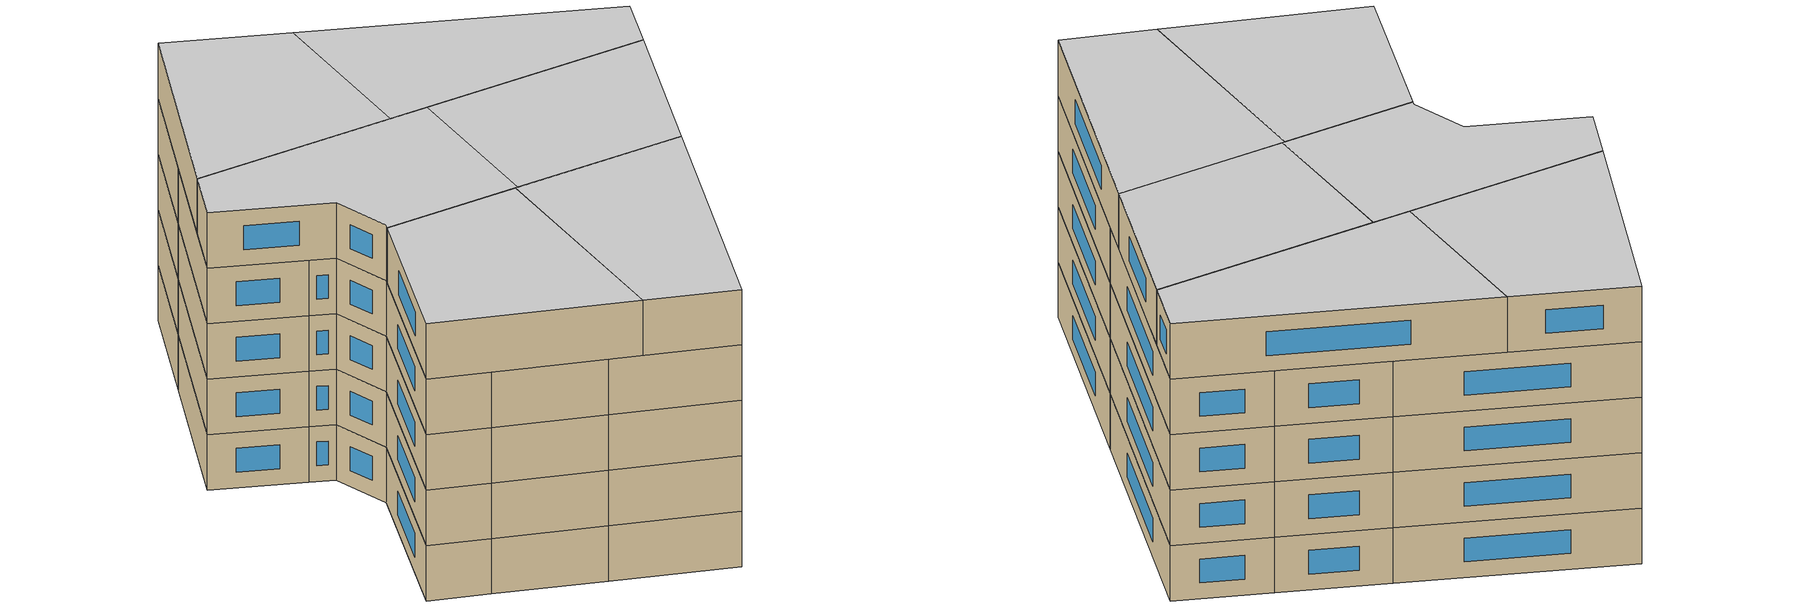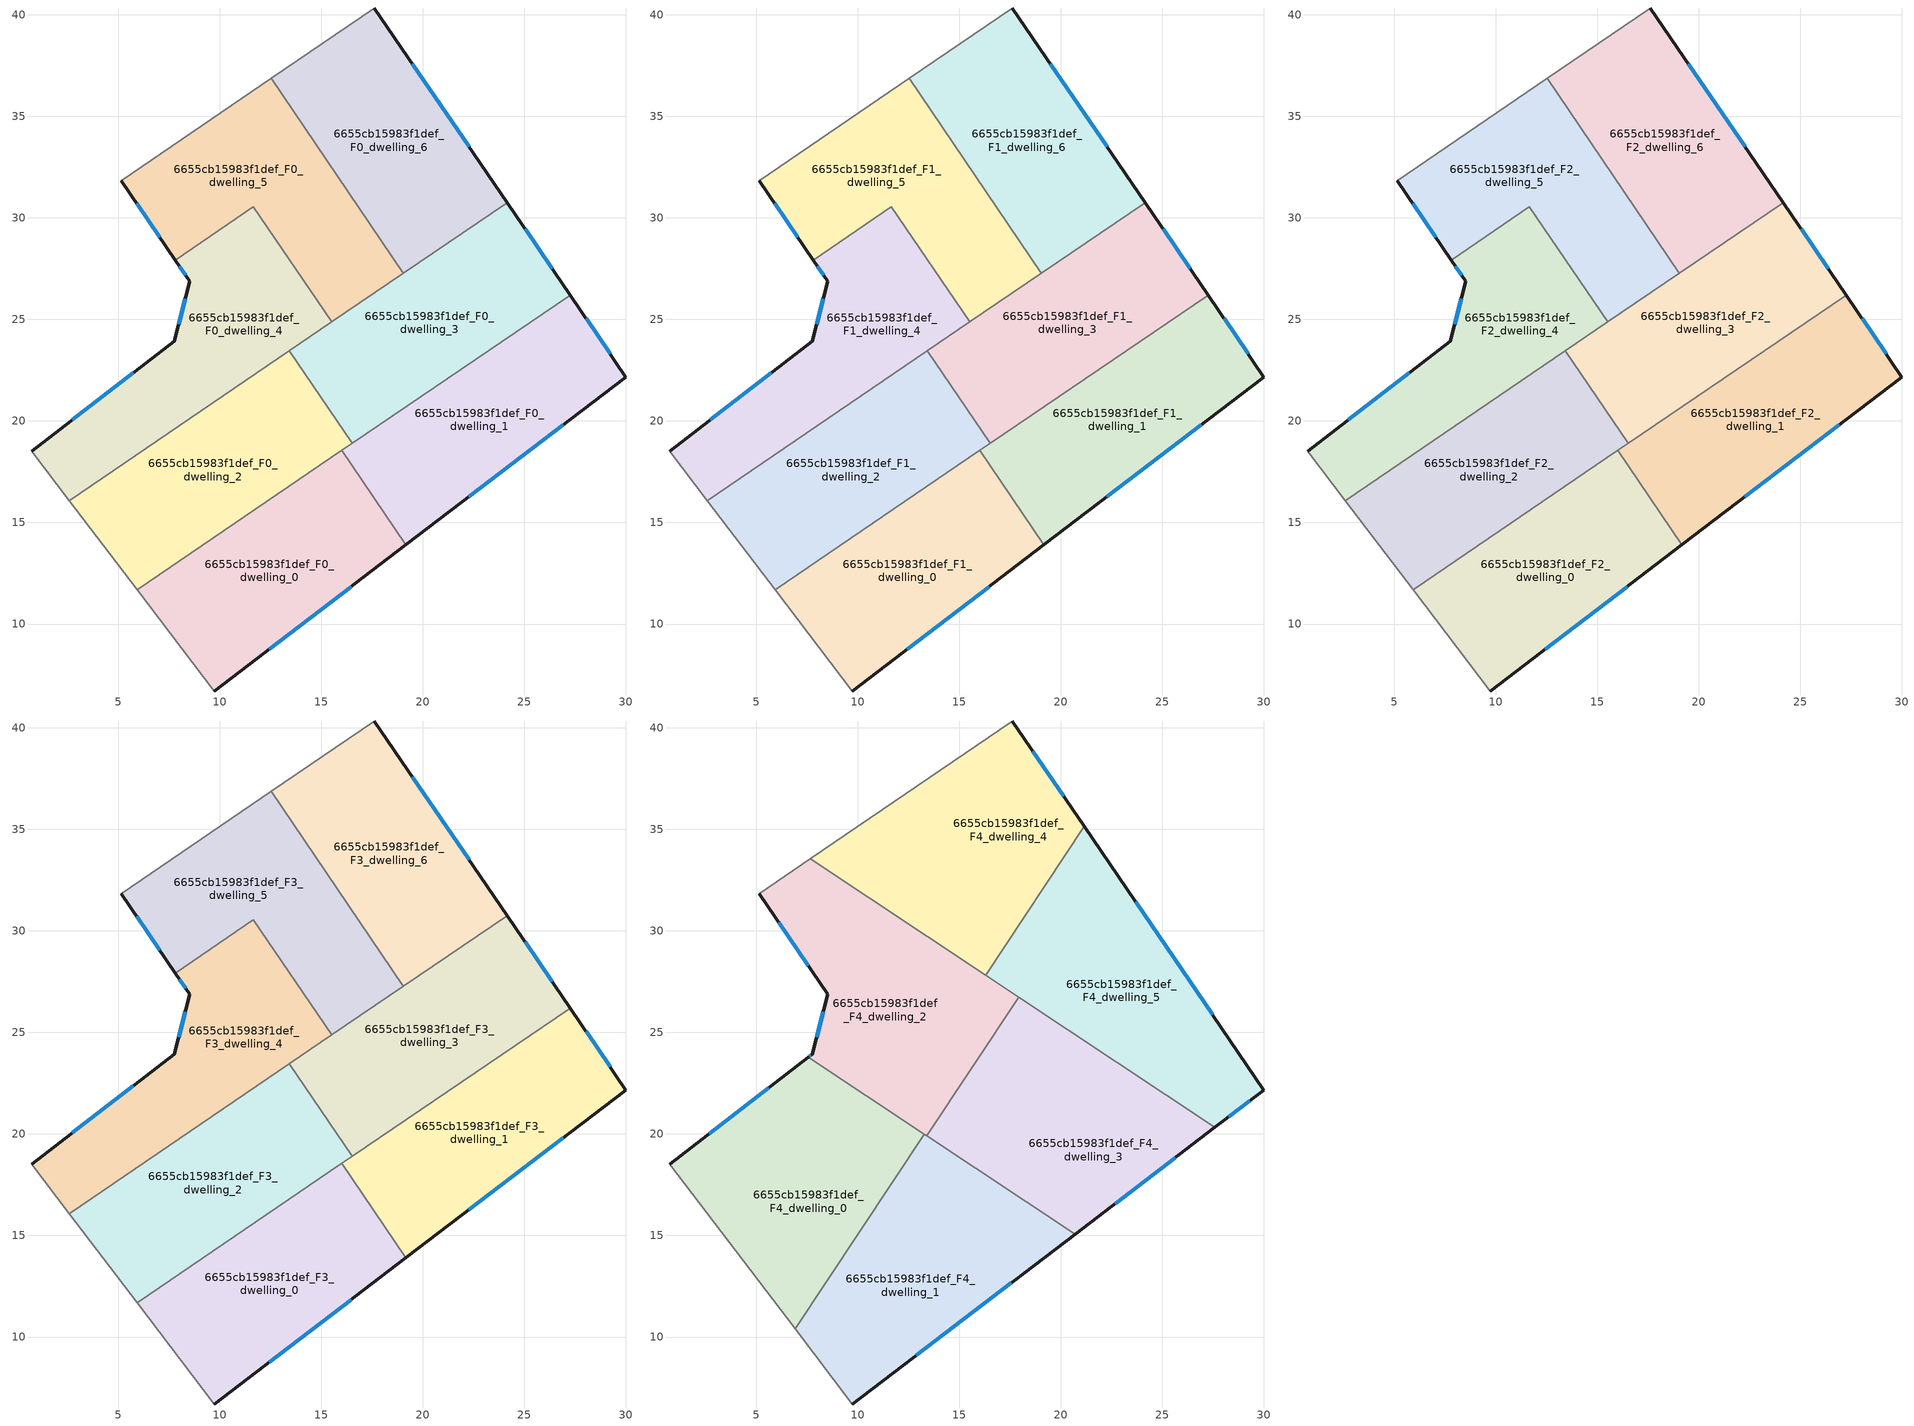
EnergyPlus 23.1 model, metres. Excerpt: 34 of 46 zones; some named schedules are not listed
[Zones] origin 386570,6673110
6655cb15983f1def_F0_dwelling_0
 floor ground (EU_floor_Construction): 16.02,18.55 19.18,13.9 9.75,6.7 5.94,11.69 z0
 wall outside (EU_wall_Construction): 9.75,6.7 19.18,13.9 z0:3
 wall to 6655cb15983f1def_F0_dwelling_1 (EU_wall_Construction): 19.18,13.9 16.02,18.55 z0:3
 wall adiabatic (EU_wall_Construction): 5.94,11.69 9.75,6.7 z0:3
 wall to 6655cb15983f1def_F0_dwelling_2 (EU_wall_Construction): 16.02,18.55 5.94,11.69 z0:3
 window (EU_Window_Construction): 12.44,8.76 16.49,11.84 z0.86:2.14
6655cb15983f1def_F0_dwelling_1
 floor ground (EU_floor_Construction): 27.27,26.2 30.02,22.16 19.18,13.9 16.02,18.55 z0
 wall outside (EU_wall_Construction): 19.18,13.9 30.02,22.16 27.27,26.2 z0:3
 wall to 6655cb15983f1def_F0_dwelling_3 (EU_wall_Construction): 27.27,26.2 16.54,18.9 z0:3
 wall to 6655cb15983f1def_F0_dwelling_2 (EU_wall_Construction): 16.54,18.9 16.02,18.55 z0:3
 window (EU_Window_Construction): 22.28,16.26 26.92,19.8 / 29.23,23.32 28.05,25.05 z0.86:2.14
6655cb15983f1def_F0_dwelling_2
 floor ground (EU_floor_Construction): 13.44,23.46 16.54,18.9 5.94,11.69 2.59,16.08 z0
 wall to 6655cb15983f1def_F0_dwelling_3 (EU_wall_Construction): 16.54,18.9 13.44,23.46 z0:3
 wall adiabatic (EU_wall_Construction): 2.59,16.08 5.94,11.69 z0:3
 wall to 6655cb15983f1def_F0_dwelling_4 (EU_wall_Construction): 13.44,23.46 2.59,16.08 z0:3
6655cb15983f1def_F0_dwelling_3
 floor ground (EU_floor_Construction): 24.16,30.76 27.27,26.2 16.54,18.9 13.44,23.46 z0
 wall outside (EU_wall_Construction): 27.27,26.2 24.16,30.76 z0:3
 wall to 6655cb15983f1def_F0_dwelling_6 (EU_wall_Construction): 24.16,30.76 19.05,27.29 z0:3
 wall to 6655cb15983f1def_F0_dwelling_5 (EU_wall_Construction): 19.05,27.28 15.53,24.88 z0:3
 wall to 6655cb15983f1def_F0_dwelling_4 (EU_wall_Construction): 15.53,24.88 13.44,23.46 z0:3
 window (EU_Window_Construction): 26.38,27.5 25.05,29.46 z0.86:2.14
6655cb15983f1def_F0_dwelling_4
 floor ground (EU_floor_Construction): 11.67,30.55 15.53,24.88 2.59,16.08 0.74,18.51 7.76,23.92 8.54,26.87 7.82,27.93 z0
 wall outside (EU_wall_Construction): 7.82,27.93 8.54,26.87 7.76,23.92 0.74,18.51 z0:3
 wall to 6655cb15983f1def_F0_dwelling_5 (EU_wall_Construction): 15.53,24.88 11.67,30.55 7.82,27.93 z0:3
 wall adiabatic (EU_wall_Construction): 0.74,18.51 2.59,16.08 z0:3
 window (EU_Window_Construction): 5.75,22.38 2.75,20.06 / 8.32,26.03 7.98,24.77 / 8.03,27.62 8.33,27.17 z0.86:2.14
6655cb15983f1def_F0_dwelling_5
 floor ground (EU_floor_Construction): 12.53,36.87 19.05,27.29 15.53,24.88 11.67,30.55 7.82,27.93 5.16,31.84 z0
 wall outside (EU_wall_Construction): 5.16,31.84 7.82,27.93 z0:3
 wall adiabatic (EU_wall_Construction): 12.53,36.87 5.16,31.84 z0:3
 wall to 6655cb15983f1def_F0_dwelling_6 (EU_wall_Construction): 19.05,27.29 12.53,36.87 z0:3
 window (EU_Window_Construction): 5.92,30.72 7.06,29.04 z0.86:2.14
6655cb15983f1def_F0_dwelling_6
 floor ground (EU_floor_Construction): 17.63,40.34 24.16,30.76 19.05,27.29 12.53,36.87 z0
 wall outside (EU_wall_Construction): 24.16,30.76 17.63,40.34 z0:3
 wall adiabatic (EU_wall_Construction): 17.63,40.34 12.53,36.87 z0:3
 window (EU_Window_Construction): 22.29,33.5 19.49,37.6 z0.86:2.14
6655cb15983f1def_F1_dwelling_0
 floor to 6655cb15983f1def_F0_dwelling_0 (EU_floor_Construction): 16.02,18.55 19.18,13.9 9.75,6.7 5.94,11.69 z3
 wall outside (EU_wall_Construction): 9.75,6.7 19.18,13.9 z3:6
 wall to 6655cb15983f1def_F1_dwelling_1 (EU_wall_Construction): 19.18,13.9 16.02,18.55 z3:6
 wall adiabatic (EU_wall_Construction): 5.94,11.69 9.75,6.7 z3:6
 wall to 6655cb15983f1def_F1_dwelling_2 (EU_wall_Construction): 16.02,18.55 5.94,11.69 z3:6
 window (EU_Window_Construction): 12.44,8.76 16.49,11.84 z3.86:5.14
6655cb15983f1def_F1_dwelling_1
 floor to 6655cb15983f1def_F0_dwelling_1 (EU_floor_Construction): 27.27,26.2 30.02,22.16 19.18,13.9 16.02,18.55 z3
 wall outside (EU_wall_Construction): 19.18,13.9 30.02,22.16 27.27,26.2 z3:6
 wall to 6655cb15983f1def_F1_dwelling_3 (EU_wall_Construction): 27.27,26.2 16.54,18.9 z3:6
 wall to 6655cb15983f1def_F1_dwelling_2 (EU_wall_Construction): 16.54,18.9 16.02,18.55 z3:6
 window (EU_Window_Construction): 22.28,16.26 26.92,19.8 / 29.23,23.32 28.05,25.05 z3.86:5.14
6655cb15983f1def_F1_dwelling_2
 floor to 6655cb15983f1def_F0_dwelling_2 (EU_floor_Construction): 13.44,23.46 16.54,18.9 5.94,11.69 2.59,16.08 z3
 wall to 6655cb15983f1def_F1_dwelling_3 (EU_wall_Construction): 16.54,18.9 13.44,23.46 z3:6
 wall adiabatic (EU_wall_Construction): 2.59,16.08 5.94,11.69 z3:6
 wall to 6655cb15983f1def_F1_dwelling_4 (EU_wall_Construction): 13.44,23.46 2.59,16.08 z3:6
6655cb15983f1def_F1_dwelling_3
 floor to 6655cb15983f1def_F0_dwelling_3 (EU_floor_Construction): 24.16,30.76 27.27,26.2 16.54,18.9 13.44,23.46 z3
 wall outside (EU_wall_Construction): 27.27,26.2 24.16,30.76 z3:6
 wall to 6655cb15983f1def_F1_dwelling_6 (EU_wall_Construction): 24.16,30.76 19.05,27.29 z3:6
 wall to 6655cb15983f1def_F1_dwelling_5 (EU_wall_Construction): 19.05,27.28 15.53,24.88 z3:6
 wall to 6655cb15983f1def_F1_dwelling_4 (EU_wall_Construction): 15.53,24.88 13.44,23.46 z3:6
 window (EU_Window_Construction): 26.38,27.5 25.05,29.46 z3.86:5.14
6655cb15983f1def_F1_dwelling_4
 floor to 6655cb15983f1def_F0_dwelling_4 (EU_floor_Construction): 11.67,30.55 15.53,24.88 2.59,16.08 0.74,18.51 7.76,23.92 8.54,26.87 7.82,27.93 z3
 wall outside (EU_wall_Construction): 7.82,27.93 8.54,26.87 7.76,23.92 0.74,18.51 z3:6
 wall to 6655cb15983f1def_F1_dwelling_5 (EU_wall_Construction): 15.53,24.88 11.67,30.55 7.82,27.93 z3:6
 wall adiabatic (EU_wall_Construction): 0.74,18.51 2.59,16.08 z3:6
 window (EU_Window_Construction): 5.75,22.38 2.75,20.06 / 8.32,26.03 7.98,24.77 / 8.03,27.62 8.33,27.17 z3.86:5.14
6655cb15983f1def_F1_dwelling_5
 floor to 6655cb15983f1def_F0_dwelling_5 (EU_floor_Construction): 12.53,36.87 19.05,27.29 15.53,24.88 11.67,30.55 7.82,27.93 5.16,31.84 z3
 wall outside (EU_wall_Construction): 5.16,31.84 7.82,27.93 z3:6
 wall adiabatic (EU_wall_Construction): 12.53,36.87 5.16,31.84 z3:6
 wall to 6655cb15983f1def_F1_dwelling_6 (EU_wall_Construction): 19.05,27.29 12.53,36.87 z3:6
 window (EU_Window_Construction): 5.92,30.72 7.06,29.04 z3.86:5.14
6655cb15983f1def_F1_dwelling_6
 floor to 6655cb15983f1def_F0_dwelling_6 (EU_floor_Construction): 17.63,40.34 24.16,30.76 19.05,27.29 12.53,36.87 z3
 wall outside (EU_wall_Construction): 24.16,30.76 17.63,40.34 z3:6
 wall adiabatic (EU_wall_Construction): 17.63,40.34 12.53,36.87 z3:6
 window (EU_Window_Construction): 22.29,33.5 19.49,37.6 z3.86:5.14
6655cb15983f1def_F2_dwelling_0
 floor to 6655cb15983f1def_F1_dwelling_0 (EU_floor_Construction): 16.02,18.55 19.18,13.9 9.75,6.7 5.94,11.69 z6
 wall outside (EU_wall_Construction): 9.75,6.7 19.18,13.9 z6:9
 wall to 6655cb15983f1def_F2_dwelling_1 (EU_wall_Construction): 19.18,13.9 16.02,18.55 z6:9
 wall adiabatic (EU_wall_Construction): 5.94,11.69 9.75,6.7 z6:9
 wall to 6655cb15983f1def_F2_dwelling_2 (EU_wall_Construction): 16.02,18.55 5.94,11.69 z6:9
 window (EU_Window_Construction): 12.44,8.76 16.49,11.84 z6.86:8.14
6655cb15983f1def_F2_dwelling_1
 floor to 6655cb15983f1def_F1_dwelling_1 (EU_floor_Construction): 27.27,26.2 30.02,22.16 19.18,13.9 16.02,18.55 z6
 wall outside (EU_wall_Construction): 19.18,13.9 30.02,22.16 27.27,26.2 z6:9
 wall to 6655cb15983f1def_F2_dwelling_3 (EU_wall_Construction): 27.27,26.2 16.54,18.9 z6:9
 wall to 6655cb15983f1def_F2_dwelling_2 (EU_wall_Construction): 16.54,18.9 16.02,18.55 z6:9
 window (EU_Window_Construction): 22.28,16.26 26.92,19.8 / 29.23,23.32 28.05,25.05 z6.86:8.14
6655cb15983f1def_F2_dwelling_2
 floor to 6655cb15983f1def_F1_dwelling_2 (EU_floor_Construction): 13.44,23.46 16.54,18.9 5.94,11.69 2.59,16.08 z6
 wall to 6655cb15983f1def_F2_dwelling_3 (EU_wall_Construction): 16.54,18.9 13.44,23.46 z6:9
 wall adiabatic (EU_wall_Construction): 2.59,16.08 5.94,11.69 z6:9
 wall to 6655cb15983f1def_F2_dwelling_4 (EU_wall_Construction): 13.44,23.46 2.59,16.08 z6:9
6655cb15983f1def_F2_dwelling_3
 floor to 6655cb15983f1def_F1_dwelling_3 (EU_floor_Construction): 24.16,30.76 27.27,26.2 16.54,18.9 13.44,23.46 z6
 wall outside (EU_wall_Construction): 27.27,26.2 24.16,30.76 z6:9
 wall to 6655cb15983f1def_F2_dwelling_6 (EU_wall_Construction): 24.16,30.76 19.05,27.29 z6:9
 wall to 6655cb15983f1def_F2_dwelling_5 (EU_wall_Construction): 19.05,27.28 15.53,24.88 z6:9
 wall to 6655cb15983f1def_F2_dwelling_4 (EU_wall_Construction): 15.53,24.88 13.44,23.46 z6:9
 window (EU_Window_Construction): 26.38,27.5 25.05,29.46 z6.86:8.14
6655cb15983f1def_F2_dwelling_4
 floor to 6655cb15983f1def_F1_dwelling_4 (EU_floor_Construction): 11.67,30.55 15.53,24.88 2.59,16.08 0.74,18.51 7.76,23.92 8.54,26.87 7.82,27.93 z6
 wall outside (EU_wall_Construction): 7.82,27.93 8.54,26.87 7.76,23.92 0.74,18.51 z6:9
 wall to 6655cb15983f1def_F2_dwelling_5 (EU_wall_Construction): 15.53,24.88 11.67,30.55 7.82,27.93 z6:9
 wall adiabatic (EU_wall_Construction): 0.74,18.51 2.59,16.08 z6:9
 window (EU_Window_Construction): 5.75,22.38 2.75,20.06 / 8.32,26.03 7.98,24.77 / 8.03,27.62 8.33,27.17 z6.86:8.14
6655cb15983f1def_F2_dwelling_5
 floor to 6655cb15983f1def_F1_dwelling_5 (EU_floor_Construction): 12.53,36.87 19.05,27.29 15.53,24.88 11.67,30.55 7.82,27.93 5.16,31.84 z6
 wall outside (EU_wall_Construction): 5.16,31.84 7.82,27.93 z6:9
 wall adiabatic (EU_wall_Construction): 12.53,36.87 5.16,31.84 z6:9
 wall to 6655cb15983f1def_F2_dwelling_6 (EU_wall_Construction): 19.05,27.29 12.53,36.87 z6:9
 window (EU_Window_Construction): 5.92,30.72 7.06,29.04 z6.86:8.14
6655cb15983f1def_F2_dwelling_6
 floor to 6655cb15983f1def_F1_dwelling_6 (EU_floor_Construction): 17.63,40.34 24.16,30.76 19.05,27.29 12.53,36.87 z6
 wall outside (EU_wall_Construction): 24.16,30.76 17.63,40.34 z6:9
 wall adiabatic (EU_wall_Construction): 17.63,40.34 12.53,36.87 z6:9
 window (EU_Window_Construction): 22.29,33.5 19.49,37.6 z6.86:8.14
6655cb15983f1def_F3_dwelling_0
 floor to 6655cb15983f1def_F2_dwelling_0 (EU_floor_Construction): 16.02,18.55 19.18,13.9 9.75,6.7 5.94,11.69 z9
 wall outside (EU_wall_Construction): 9.75,6.7 19.18,13.9 z9:12
 wall to 6655cb15983f1def_F3_dwelling_1 (EU_wall_Construction): 19.18,13.9 16.02,18.55 z9:12
 wall adiabatic (EU_wall_Construction): 5.94,11.69 9.75,6.7 z9:12
 wall to 6655cb15983f1def_F3_dwelling_2 (EU_wall_Construction): 16.02,18.55 5.94,11.69 z9:12
 window (EU_Window_Construction): 12.44,8.76 16.49,11.84 z9.86:11.14
6655cb15983f1def_F3_dwelling_1
 floor to 6655cb15983f1def_F2_dwelling_1 (EU_floor_Construction): 27.27,26.2 30.02,22.16 19.18,13.9 16.02,18.55 z9
 wall outside (EU_wall_Construction): 19.18,13.9 30.02,22.16 27.27,26.2 z9:12
 wall to 6655cb15983f1def_F3_dwelling_3 (EU_wall_Construction): 27.27,26.2 16.54,18.9 z9:12
 wall to 6655cb15983f1def_F3_dwelling_2 (EU_wall_Construction): 16.54,18.9 16.02,18.55 z9:12
 window (EU_Window_Construction): 22.28,16.26 26.92,19.8 / 29.23,23.32 28.05,25.05 z9.86:11.14
6655cb15983f1def_F3_dwelling_2
 floor to 6655cb15983f1def_F2_dwelling_2 (EU_floor_Construction): 13.44,23.46 16.54,18.9 5.94,11.69 2.59,16.08 z9
 wall to 6655cb15983f1def_F3_dwelling_3 (EU_wall_Construction): 16.54,18.9 13.44,23.46 z9:12
 wall adiabatic (EU_wall_Construction): 2.59,16.08 5.94,11.69 z9:12
 wall to 6655cb15983f1def_F3_dwelling_4 (EU_wall_Construction): 13.44,23.46 2.59,16.08 z9:12
 ceiling adiabatic (EU_roof_Construction): 15.75,18.36 13.41,19.92 14.61,21.73 13.44,23.46 10.78,21.66 13.29,20 9.29,13.97 z12
6655cb15983f1def_F3_dwelling_3
 floor to 6655cb15983f1def_F2_dwelling_3 (EU_floor_Construction): 24.16,30.76 27.27,26.2 16.54,18.9 13.44,23.46 z9
 wall outside (EU_wall_Construction): 27.27,26.2 24.16,30.76 z9:12
 wall to 6655cb15983f1def_F3_dwelling_6 (EU_wall_Construction): 24.16,30.76 19.05,27.29 z9:12
 wall to 6655cb15983f1def_F3_dwelling_5 (EU_wall_Construction): 19.05,27.28 15.53,24.88 z9:12
 wall to 6655cb15983f1def_F3_dwelling_4 (EU_wall_Construction): 15.53,24.88 13.44,23.46 z9:12
 window (EU_Window_Construction): 26.38,27.5 25.05,29.46 z9.86:11.14
 ceiling adiabatic (EU_roof_Construction): 14.61,21.73 17.67,26.34 13.44,23.46 z12
6655cb15983f1def_F3_dwelling_4
 floor to 6655cb15983f1def_F2_dwelling_4 (EU_floor_Construction): 11.67,30.55 15.53,24.88 2.59,16.08 0.74,18.51 7.76,23.92 8.54,26.87 7.82,27.93 z9
 wall outside (EU_wall_Construction): 7.82,27.93 8.54,26.87 7.76,23.92 0.74,18.51 z9:12
 wall to 6655cb15983f1def_F3_dwelling_5 (EU_wall_Construction): 15.53,24.88 11.67,30.55 7.82,27.93 z9:12
 wall adiabatic (EU_wall_Construction): 0.74,18.51 2.59,16.08 z9:12
 window (EU_Window_Construction): 5.75,22.38 2.75,20.06 / 8.32,26.03 7.98,24.77 / 8.03,27.62 8.33,27.17 z9.86:11.14
6655cb15983f1def_F3_dwelling_5
 floor to 6655cb15983f1def_F2_dwelling_5 (EU_floor_Construction): 12.53,36.87 19.05,27.29 15.53,24.88 11.67,30.55 7.82,27.93 5.16,31.84 z9
 wall outside (EU_wall_Construction): 5.16,31.84 7.82,27.93 z9:12
 wall adiabatic (EU_wall_Construction): 12.53,36.87 5.16,31.84 z9:12
 wall to 6655cb15983f1def_F3_dwelling_6 (EU_wall_Construction): 19.05,27.29 12.53,36.87 z9:12
 window (EU_Window_Construction): 5.92,30.72 7.06,29.04 z9.86:11.14
6655cb15983f1def_F3_dwelling_6
 floor to 6655cb15983f1def_F2_dwelling_6 (EU_floor_Construction): 17.63,40.34 24.16,30.76 19.05,27.29 12.53,36.87 z9
 wall outside (EU_wall_Construction): 24.16,30.76 17.63,40.34 z9:12
 wall adiabatic (EU_wall_Construction): 17.63,40.34 12.53,36.87 z9:12
 window (EU_Window_Construction): 22.29,33.5 19.49,37.6 z9.86:11.14
6655cb15983f1def_F4_dwelling_0
 floor to 6655cb15983f1def_F3_dwelling_2 (EU_floor_Construction): 13.29,20 9.29,13.97 5.94,11.69 2.59,16.08 10.78,21.66 z12
 floor to 6655cb15983f1def_F3_dwelling_0 (EU_floor_Construction): 9.29,13.97 6.92,10.41 5.94,11.69 z12
 floor to 6655cb15983f1def_F3_dwelling_4 (EU_floor_Construction): 10.78,21.66 2.59,16.08 0.74,18.51 7.58,23.78 z12
 wall outside (EU_wall_Construction): 7.58,23.78 0.74,18.51 z12:15
 wall adiabatic (EU_wall_Construction): 0.74,18.51 6.92,10.41 z12:15
 wall to 6655cb15983f1def_F4_dwelling_1 (EU_wall_Construction): 6.92,10.41 13.29,20 z12:15
 wall to 6655cb15983f1def_F4_dwelling_2 (EU_wall_Construction): 13.29,20 7.58,23.78 z12:15
 window (EU_Window_Construction): 5.62,22.28 2.69,20.02 z12.86:14.14
 ceiling to 6655cb15983f1def_F5_dwelling_0 (EU_floor_Construction): 6.92,10.41 13.29,20 7.58,23.78 0.74,18.51 z15
6655cb15983f1def_F4_dwelling_1
 floor to 6655cb15983f1def_F3_dwelling_0 (EU_floor_Construction): 16.47,17.88 19.18,13.9 9.75,6.7 6.92,10.41 9.29,13.97 15.75,18.36 z12
 floor to 6655cb15983f1def_F3_dwelling_1 (EU_floor_Construction): 20.71,15.07 19.18,13.9 16.47,17.88 z12
 floor adiabatic (EU_floor_Construction): 15.75,18.36 9.29,13.97 13.29,20 z12
 wall outside (EU_wall_Construction): 9.75,6.7 20.72,15.07 z12:15
 wall adiabatic (EU_wall_Construction): 6.92,10.41 9.75,6.7 z12:15
 wall to 6655cb15983f1def_F4_dwelling_3 (EU_wall_Construction): 20.72,15.07 13.41,19.92 z12:15
 wall to 6655cb15983f1def_F4_dwelling_2 (EU_wall_Construction): 13.41,19.92 13.29,20 z12:15
 window (EU_Window_Construction): 12.88,9.09 17.58,12.68 z12.86:14.14
 ceiling to 6655cb15983f1def_F5_dwelling_1 (EU_floor_Construction): 20.72,15.07 13.29,20 6.92,10.41 9.75,6.7 z15
6655cb15983f1def_F4_dwelling_2
 floor to 6655cb15983f1def_F3_dwelling_4 (EU_floor_Construction): 11.67,30.55 15.53,24.88 10.78,21.66 7.58,23.78 7.76,23.92 8.54,26.87 7.82,27.93 z12
 floor to 6655cb15983f1def_F3_dwelling_5 (EU_floor_Construction): 17.93,26.74 17.67,26.34 15.53,24.88 11.67,30.55 7.82,27.93 5.16,31.84 7.67,33.55 z12
 floor adiabatic (EU_floor_Construction): 17.67,26.34 13.41,19.92 10.78,21.66 z12
 wall outside (EU_wall_Construction): 5.16,31.84 8.54,26.87 7.76,23.92 7.58,23.78 z12:15
 wall adiabatic (EU_wall_Construction): 7.67,33.55 5.16,31.84 z12:15
 wall to 6655cb15983f1def_F4_dwelling_3 (EU_wall_Construction): 13.41,19.92 17.93,26.74 z12:15
 wall to 6655cb15983f1def_F4_dwelling_4 (EU_wall_Construction): 16.3,27.82 7.67,33.55 z12:15
 wall to 6655cb15983f1def_F4_dwelling_5 (EU_wall_Construction): 17.93,26.74 16.3,27.82 z12:15
 window (EU_Window_Construction): 6.13,30.42 7.57,28.29 / 7.71,23.88 7.63,23.82 / 8.32,26.03 7.98,24.77 z12.86:14.14
 ceiling to 6655cb15983f1def_F5_dwelling_2 (EU_floor_Construction): 13.41,19.92 17.93,26.74 7.67,33.55 5.16,31.84 8.54,26.87 7.76,23.92 7.58,23.78 z15
6655cb15983f1def_F4_dwelling_3
 floor to 6655cb15983f1def_F3_dwelling_1 (EU_floor_Construction): 27.6,20.32 20.71,15.07 16.47,17.88 16.02,18.55 23.06,23.34 z12
 floor to 6655cb15983f1def_F3_dwelling_0 (EU_floor_Construction): 16.02,18.55 16.47,17.88 15.75,18.36 z12
 floor to 6655cb15983f1def_F3_dwelling_3 (EU_floor_Construction): 23.06,23.34 16.54,18.9 14.61,21.73 17.67,26.34 18.1,26.63 z12
 floor to 6655cb15983f1def_F3_dwelling_2 (EU_floor_Construction): 14.61,21.73 16.54,18.9 15.75,18.36 13.41,19.92 z12
 floor to 6655cb15983f1def_F3_dwelling_5 (EU_floor_Construction): 18.1,26.63 17.67,26.34 17.93,26.74 z12
 wall outside (EU_wall_Construction): 20.72,15.07 27.6,20.32 z12:15
 wall to 6655cb15983f1def_F4_dwelling_5 (EU_wall_Construction): 27.6,20.32 17.93,26.74 z12:15
 window (EU_Window_Construction): 22.68,16.57 25.64,18.82 z12.86:14.14
 ceiling to 6655cb15983f1def_F5_dwelling_3 (EU_floor_Construction): 27.6,20.32 17.93,26.74 13.41,19.92 20.72,15.07 z15
6655cb15983f1def_F4_dwelling_4
 floor to 6655cb15983f1def_F3_dwelling_6 (EU_floor_Construction): 17.63,40.34 21.17,35.15 17.48,29.6 12.54,36.87 z12
 floor to 6655cb15983f1def_F3_dwelling_5 (EU_floor_Construction): 12.54,36.87 17.48,29.6 16.3,27.82 7.67,33.55 z12
 wall outside (EU_wall_Construction): 21.17,35.15 17.63,40.34 z12:15
 wall to 6655cb15983f1def_F4_dwelling_5 (EU_wall_Construction): 16.3,27.82 21.17,35.15 z12:15
 wall adiabatic (EU_wall_Construction): 17.63,40.34 7.67,33.55 z12:15
 window (EU_Window_Construction): 20.16,36.63 18.64,38.86 z12.86:14.14
 ceiling to 6655cb15983f1def_F5_dwelling_4 (EU_floor_Construction): 16.3,27.82 21.17,35.15 17.63,40.34 7.67,33.55 z15
6655cb15983f1def_F4_dwelling_5
 floor to 6655cb15983f1def_F3_dwelling_3 (EU_floor_Construction): 24.16,30.76 27.26,26.2 23.06,23.34 18.1,26.63 z12
 floor to 6655cb15983f1def_F3_dwelling_1 (EU_floor_Construction): 27.26,26.2 30.02,22.16 27.6,20.32 23.06,23.34 z12
 floor to 6655cb15983f1def_F3_dwelling_6 (EU_floor_Construction): 21.17,35.15 24.16,30.76 19.05,27.29 17.48,29.6 z12
 floor to 6655cb15983f1def_F3_dwelling_5 (EU_floor_Construction): 17.48,29.6 19.05,27.29 18.1,26.63 16.3,27.82 z12
 wall outside (EU_wall_Construction): 27.6,20.32 30.02,22.16 21.17,35.15 z12:15
 window (EU_Window_Construction): 28.29,20.85 29.33,21.64 / 27.49,25.87 23.7,31.44 z12.86:14.14
 ceiling to 6655cb15983f1def_F5_dwelling_5 (EU_floor_Construction): 30.02,22.16 21.17,35.15 16.3,27.82 27.6,20.32 z15
[Building]
EU S2 Campaign: North Axis=0; Terrain=City; Solar Distribution=FullExterior
[Site:Location]
Helsinki-Vantaa.AP: Latitude=60.317; Longitude=24.963; Time Zone=2; Elevation=54.6
[SizingPeriod:WeatherFileDays]
AnnualSizingPeriod: Begin Month=1; Begin Day of Month=1; End Month=12; End Day of Month=31; Day of Week for Start Day=Monday; Use Weather File Daylight Saving Period=No; Use Weather File Rain and Snow Indicators=No
[MATERIAL]
EU_InternalMass_Material: Roughness=MediumRough; Thickness=0.1; Conductivity=1; Density=1800; Specific Heat=900; Thermal Absorptance=0.9; Solar Absorptance=0.7; Visible Absorptance=0.7
[MATERIAL:NOMASS] Roughness=MediumRough; Thermal Absorptance=0.9; Solar Absorptance=0.7; Visible Absorptance=0.7
Name | Thermal Resistance
EU_wall_NoMass | 1.10183
EU_roof_NoMass; EU_floor_NoMass | 1.70606
[WINDOWMATERIAL:SIMPLEGLAZINGSYSTEM]
EU_Window_SimpleGlazing: UFactor=3.11035; Solar Heat Gain Coefficient=0.8; Visible Transmittance=0.8
[CONSTRUCTION]
EU_wall_Construction: EU_wall_NoMass
EU_roof_Construction: EU_roof_NoMass
EU_floor_Construction: EU_floor_NoMass
EU_Window_Construction: EU_Window_SimpleGlazing
EU_InternalMass_Construction: EU_InternalMass_Material
[ZONE] Type=1; Multiplier=1; Ceiling Height=autocalculate; Floor Area=autocalculate; Part of Total Floor Area=Yes
Name | Volume
6655cb15983f1def_F0_dwelling_0; 6655cb15983f1def_F1_dwelling_0; 6655cb15983f1def_F2_dwelling_0; 6655cb15983f1def_F3_dwelling_0 | 214.515
6655cb15983f1def_F4_dwelling_0 | 250.281
6655cb15983f1def_F0_dwelling_1; 6655cb15983f1def_F1_dwelling_1; 6655cb15983f1def_F2_dwelling_1; 6655cb15983f1def_F3_dwelling_1 | 214.523
6655cb15983f1def_F4_dwelling_1 | 250.306
6655cb15983f1def_F0_dwelling_2; 6655cb15983f1def_F1_dwelling_2; 6655cb15983f1def_F2_dwelling_2; 6655cb15983f1def_F3_dwelling_2 | 214.551
6655cb15983f1def_F4_dwelling_2; 6655cb15983f1def_F4_dwelling_3 | 250.302
6655cb15983f1def_F0_dwelling_3; 6655cb15983f1def_F1_dwelling_3; 6655cb15983f1def_F2_dwelling_3; 6655cb15983f1def_F3_dwelling_3 | 214.569
6655cb15983f1def_F0_dwelling_4; 6655cb15983f1def_F1_dwelling_4; 6655cb15983f1def_F2_dwelling_4; 6655cb15983f1def_F3_dwelling_4 | 214.534
6655cb15983f1def_F4_dwelling_4 | 250.278
6655cb15983f1def_F0_dwelling_5; 6655cb15983f1def_F1_dwelling_5; 6655cb15983f1def_F2_dwelling_5; 6655cb15983f1def_F3_dwelling_5 | 214.516
6655cb15983f1def_F4_dwelling_5 | 250.271
6655cb15983f1def_F0_dwelling_6; 6655cb15983f1def_F1_dwelling_6; 6655cb15983f1def_F2_dwelling_6; 6655cb15983f1def_F3_dwelling_6 | 214.544
[INTERNALMASS] Construction=EU_InternalMass_Construction
Name | Zone or ZoneList | Surface Area
6655cb15983f1def_F0_dwelling_0_EU_InternalMass | 6655cb15983f1def_F0_dwelling_0 | 71.5051
6655cb15983f1def_F0_dwelling_1_EU_InternalMass | 6655cb15983f1def_F0_dwelling_1 | 71.5089
6655cb15983f1def_F0_dwelling_2_EU_InternalMass | 6655cb15983f1def_F0_dwelling_2 | 71.5185
6655cb15983f1def_F0_dwelling_3_EU_InternalMass | 6655cb15983f1def_F0_dwelling_3 | 71.5216
6655cb15983f1def_F0_dwelling_4_EU_InternalMass | 6655cb15983f1def_F0_dwelling_4 | 71.5117
6655cb15983f1def_F0_dwelling_5_EU_InternalMass | 6655cb15983f1def_F0_dwelling_5 | 71.5054
6655cb15983f1def_F0_dwelling_6_EU_InternalMass | 6655cb15983f1def_F0_dwelling_6 | 71.5124
6655cb15983f1def_F1_dwelling_0_EU_InternalMass | 6655cb15983f1def_F1_dwelling_0 | 71.5051
6655cb15983f1def_F1_dwelling_1_EU_InternalMass | 6655cb15983f1def_F1_dwelling_1 | 71.5089
6655cb15983f1def_F1_dwelling_2_EU_InternalMass | 6655cb15983f1def_F1_dwelling_2 | 71.5185
6655cb15983f1def_F1_dwelling_3_EU_InternalMass | 6655cb15983f1def_F1_dwelling_3 | 71.5216
6655cb15983f1def_F1_dwelling_4_EU_InternalMass | 6655cb15983f1def_F1_dwelling_4 | 71.5117
6655cb15983f1def_F1_dwelling_5_EU_InternalMass | 6655cb15983f1def_F1_dwelling_5 | 71.5054
6655cb15983f1def_F1_dwelling_6_EU_InternalMass | 6655cb15983f1def_F1_dwelling_6 | 71.5124
6655cb15983f1def_F2_dwelling_0_EU_InternalMass | 6655cb15983f1def_F2_dwelling_0 | 71.5051
6655cb15983f1def_F2_dwelling_1_EU_InternalMass | 6655cb15983f1def_F2_dwelling_1 | 71.5089
6655cb15983f1def_F2_dwelling_2_EU_InternalMass | 6655cb15983f1def_F2_dwelling_2 | 71.5185
6655cb15983f1def_F2_dwelling_3_EU_InternalMass | 6655cb15983f1def_F2_dwelling_3 | 71.5216
6655cb15983f1def_F2_dwelling_4_EU_InternalMass | 6655cb15983f1def_F2_dwelling_4 | 71.5117
6655cb15983f1def_F2_dwelling_5_EU_InternalMass | 6655cb15983f1def_F2_dwelling_5 | 71.5054
6655cb15983f1def_F2_dwelling_6_EU_InternalMass | 6655cb15983f1def_F2_dwelling_6 | 71.5124
6655cb15983f1def_F3_dwelling_0_EU_InternalMass | 6655cb15983f1def_F3_dwelling_0 | 71.5051
6655cb15983f1def_F3_dwelling_1_EU_InternalMass | 6655cb15983f1def_F3_dwelling_1 | 71.5089
6655cb15983f1def_F3_dwelling_2_EU_InternalMass | 6655cb15983f1def_F3_dwelling_2 | 71.5185
6655cb15983f1def_F3_dwelling_3_EU_InternalMass | 6655cb15983f1def_F3_dwelling_3 | 71.5216
6655cb15983f1def_F3_dwelling_4_EU_InternalMass | 6655cb15983f1def_F3_dwelling_4 | 71.5117
6655cb15983f1def_F3_dwelling_5_EU_InternalMass | 6655cb15983f1def_F3_dwelling_5 | 71.5054
6655cb15983f1def_F3_dwelling_6_EU_InternalMass | 6655cb15983f1def_F3_dwelling_6 | 71.5124
6655cb15983f1def_F4_dwelling_0_EU_InternalMass | 6655cb15983f1def_F4_dwelling_0 | 83.4283
6655cb15983f1def_F4_dwelling_1_EU_InternalMass | 6655cb15983f1def_F4_dwelling_1 | 83.4313
6655cb15983f1def_F4_dwelling_2_EU_InternalMass | 6655cb15983f1def_F4_dwelling_2 | 83.4332
6655cb15983f1def_F4_dwelling_3_EU_InternalMass | 6655cb15983f1def_F4_dwelling_3 | 83.4339
6655cb15983f1def_F4_dwelling_4_EU_InternalMass | 6655cb15983f1def_F4_dwelling_4 | 83.4273
6655cb15983f1def_F4_dwelling_5_EU_InternalMass | 6655cb15983f1def_F4_dwelling_5 | 83.4256
[OTHEREQUIPMENT] Fuel Type=Electricity; Design Level Calculation Method=Watts/Area; Power per Zone Floor Area=1; Fraction Latent=0; Fraction Radiant=0; Fraction Lost=0; Carbon Dioxide Generation Rate=0; EndUse Subcategory=EU_Step8_InternalGains
Name | Zone or ZoneList or Space or SpaceList | Schedule
EU_Step8_InternalGain_6655cb15983f1def_F0_dwelling_0_f000 | 6655cb15983f1def_F0_dwelling_0 | EU_Step8_GainSchedule_6655cb15983f1def_F0_dwelling_0_f000
EU_Step8_InternalGain_6655cb15983f1def_F0_dwelling_1_f000 | 6655cb15983f1def_F0_dwelling_1 | EU_Step8_GainSchedule_6655cb15983f1def_F0_dwelling_1_f000
EU_Step8_InternalGain_6655cb15983f1def_F0_dwelling_2_f000 | 6655cb15983f1def_F0_dwelling_2 | EU_Step8_GainSchedule_6655cb15983f1def_F0_dwelling_2_f000
EU_Step8_InternalGain_6655cb15983f1def_F0_dwelling_3_f000 | 6655cb15983f1def_F0_dwelling_3 | EU_Step8_GainSchedule_6655cb15983f1def_F0_dwelling_3_f000
EU_Step8_InternalGain_6655cb15983f1def_F0_dwelling_4_f000 | 6655cb15983f1def_F0_dwelling_4 | EU_Step8_GainSchedule_6655cb15983f1def_F0_dwelling_4_f000
EU_Step8_InternalGain_6655cb15983f1def_F0_dwelling_5_f000 | 6655cb15983f1def_F0_dwelling_5 | EU_Step8_GainSchedule_6655cb15983f1def_F0_dwelling_5_f000
EU_Step8_InternalGain_6655cb15983f1def_F0_dwelling_6_f000 | 6655cb15983f1def_F0_dwelling_6 | EU_Step8_GainSchedule_6655cb15983f1def_F0_dwelling_6_f000
EU_Step8_InternalGain_6655cb15983f1def_F1_dwelling_0_f000 | 6655cb15983f1def_F1_dwelling_0 | EU_Step8_GainSchedule_6655cb15983f1def_F1_dwelling_0_f000
EU_Step8_InternalGain_6655cb15983f1def_F1_dwelling_1_f000 | 6655cb15983f1def_F1_dwelling_1 | EU_Step8_GainSchedule_6655cb15983f1def_F1_dwelling_1_f000
EU_Step8_InternalGain_6655cb15983f1def_F1_dwelling_2_f000 | 6655cb15983f1def_F1_dwelling_2 | EU_Step8_GainSchedule_6655cb15983f1def_F1_dwelling_2_f000
EU_Step8_InternalGain_6655cb15983f1def_F1_dwelling_3_f000 | 6655cb15983f1def_F1_dwelling_3 | EU_Step8_GainSchedule_6655cb15983f1def_F1_dwelling_3_f000
EU_Step8_InternalGain_6655cb15983f1def_F1_dwelling_4_f000 | 6655cb15983f1def_F1_dwelling_4 | EU_Step8_GainSchedule_6655cb15983f1def_F1_dwelling_4_f000
EU_Step8_InternalGain_6655cb15983f1def_F1_dwelling_5_f000 | 6655cb15983f1def_F1_dwelling_5 | EU_Step8_GainSchedule_6655cb15983f1def_F1_dwelling_5_f000
EU_Step8_InternalGain_6655cb15983f1def_F1_dwelling_6_f000 | 6655cb15983f1def_F1_dwelling_6 | EU_Step8_GainSchedule_6655cb15983f1def_F1_dwelling_6_f000
EU_Step8_InternalGain_6655cb15983f1def_F2_dwelling_0_f000 | 6655cb15983f1def_F2_dwelling_0 | EU_Step8_GainSchedule_6655cb15983f1def_F2_dwelling_0_f000
EU_Step8_InternalGain_6655cb15983f1def_F2_dwelling_1_f000 | 6655cb15983f1def_F2_dwelling_1 | EU_Step8_GainSchedule_6655cb15983f1def_F2_dwelling_1_f000
EU_Step8_InternalGain_6655cb15983f1def_F2_dwelling_2_f000 | 6655cb15983f1def_F2_dwelling_2 | EU_Step8_GainSchedule_6655cb15983f1def_F2_dwelling_2_f000
EU_Step8_InternalGain_6655cb15983f1def_F2_dwelling_3_f000 | 6655cb15983f1def_F2_dwelling_3 | EU_Step8_GainSchedule_6655cb15983f1def_F2_dwelling_3_f000
EU_Step8_InternalGain_6655cb15983f1def_F2_dwelling_4_f000 | 6655cb15983f1def_F2_dwelling_4 | EU_Step8_GainSchedule_6655cb15983f1def_F2_dwelling_4_f000
EU_Step8_InternalGain_6655cb15983f1def_F2_dwelling_5_f000 | 6655cb15983f1def_F2_dwelling_5 | EU_Step8_GainSchedule_6655cb15983f1def_F2_dwelling_5_f000
EU_Step8_InternalGain_6655cb15983f1def_F2_dwelling_6_f000 | 6655cb15983f1def_F2_dwelling_6 | EU_Step8_GainSchedule_6655cb15983f1def_F2_dwelling_6_f000
EU_Step8_InternalGain_6655cb15983f1def_F3_dwelling_0_f000 | 6655cb15983f1def_F3_dwelling_0 | EU_Step8_GainSchedule_6655cb15983f1def_F3_dwelling_0_f000
EU_Step8_InternalGain_6655cb15983f1def_F3_dwelling_1_f000 | 6655cb15983f1def_F3_dwelling_1 | EU_Step8_GainSchedule_6655cb15983f1def_F3_dwelling_1_f000
EU_Step8_InternalGain_6655cb15983f1def_F3_dwelling_2_f000 | 6655cb15983f1def_F3_dwelling_2 | EU_Step8_GainSchedule_6655cb15983f1def_F3_dwelling_2_f000
EU_Step8_InternalGain_6655cb15983f1def_F3_dwelling_3_f000 | 6655cb15983f1def_F3_dwelling_3 | EU_Step8_GainSchedule_6655cb15983f1def_F3_dwelling_3_f000
EU_Step8_InternalGain_6655cb15983f1def_F3_dwelling_4_f000 | 6655cb15983f1def_F3_dwelling_4 | EU_Step8_GainSchedule_6655cb15983f1def_F3_dwelling_4_f000
EU_Step8_InternalGain_6655cb15983f1def_F3_dwelling_5_f000 | 6655cb15983f1def_F3_dwelling_5 | EU_Step8_GainSchedule_6655cb15983f1def_F3_dwelling_5_f000
EU_Step8_InternalGain_6655cb15983f1def_F3_dwelling_6_f000 | 6655cb15983f1def_F3_dwelling_6 | EU_Step8_GainSchedule_6655cb15983f1def_F3_dwelling_6_f000
EU_Step8_InternalGain_6655cb15983f1def_F4_dwelling_0_f000 | 6655cb15983f1def_F4_dwelling_0 | EU_Step8_GainSchedule_6655cb15983f1def_F4_dwelling_0_f000
EU_Step8_InternalGain_6655cb15983f1def_F4_dwelling_1_f000 | 6655cb15983f1def_F4_dwelling_1 | EU_Step8_GainSchedule_6655cb15983f1def_F4_dwelling_1_f000
EU_Step8_InternalGain_6655cb15983f1def_F4_dwelling_2_f000 | 6655cb15983f1def_F4_dwelling_2 | EU_Step8_GainSchedule_6655cb15983f1def_F4_dwelling_2_f000
EU_Step8_InternalGain_6655cb15983f1def_F4_dwelling_3_f000 | 6655cb15983f1def_F4_dwelling_3 | EU_Step8_GainSchedule_6655cb15983f1def_F4_dwelling_3_f000
EU_Step8_InternalGain_6655cb15983f1def_F4_dwelling_4_f000 | 6655cb15983f1def_F4_dwelling_4 | EU_Step8_GainSchedule_6655cb15983f1def_F4_dwelling_4_f000
EU_Step8_InternalGain_6655cb15983f1def_F4_dwelling_5_f000 | 6655cb15983f1def_F4_dwelling_5 | EU_Step8_GainSchedule_6655cb15983f1def_F4_dwelling_5_f000
[ZONEVENTILATION:DESIGNFLOWRATE] Schedule=EU_AlwaysOn; Design Flow Rate Calculation Method=AirChanges/Hour; Air Changes per Hour=0.756316; Ventilation Type=Natural; Fan Pressure Rise=0; Fan Total Efficiency=1; Constant Term Coefficient=1; Temperature Term Coefficient=0; Velocity Term Coefficient=0; Velocity Squared Term Coefficient=0; Minimum Indoor Temperature=-100; Maximum Indoor Temperature=100; Delta Temperature=-100; Minimum Outdoor Temperature=-100; Maximum Outdoor Temperature=100; Maximum Wind Speed=40
Name | Zone or ZoneList or Space or SpaceList
EU_ConstantAir_6655cb15983f1def_F0_dwelling_0 | 6655cb15983f1def_F0_dwelling_0
EU_ConstantAir_6655cb15983f1def_F0_dwelling_1 | 6655cb15983f1def_F0_dwelling_1
EU_ConstantAir_6655cb15983f1def_F0_dwelling_2 | 6655cb15983f1def_F0_dwelling_2
EU_ConstantAir_6655cb15983f1def_F0_dwelling_3 | 6655cb15983f1def_F0_dwelling_3
EU_ConstantAir_6655cb15983f1def_F0_dwelling_4 | 6655cb15983f1def_F0_dwelling_4
EU_ConstantAir_6655cb15983f1def_F0_dwelling_5 | 6655cb15983f1def_F0_dwelling_5
EU_ConstantAir_6655cb15983f1def_F0_dwelling_6 | 6655cb15983f1def_F0_dwelling_6
EU_ConstantAir_6655cb15983f1def_F1_dwelling_0 | 6655cb15983f1def_F1_dwelling_0
EU_ConstantAir_6655cb15983f1def_F1_dwelling_1 | 6655cb15983f1def_F1_dwelling_1
EU_ConstantAir_6655cb15983f1def_F1_dwelling_2 | 6655cb15983f1def_F1_dwelling_2
EU_ConstantAir_6655cb15983f1def_F1_dwelling_3 | 6655cb15983f1def_F1_dwelling_3
EU_ConstantAir_6655cb15983f1def_F1_dwelling_4 | 6655cb15983f1def_F1_dwelling_4
EU_ConstantAir_6655cb15983f1def_F1_dwelling_5 | 6655cb15983f1def_F1_dwelling_5
EU_ConstantAir_6655cb15983f1def_F1_dwelling_6 | 6655cb15983f1def_F1_dwelling_6
EU_ConstantAir_6655cb15983f1def_F2_dwelling_0 | 6655cb15983f1def_F2_dwelling_0
EU_ConstantAir_6655cb15983f1def_F2_dwelling_1 | 6655cb15983f1def_F2_dwelling_1
EU_ConstantAir_6655cb15983f1def_F2_dwelling_2 | 6655cb15983f1def_F2_dwelling_2
EU_ConstantAir_6655cb15983f1def_F2_dwelling_3 | 6655cb15983f1def_F2_dwelling_3
EU_ConstantAir_6655cb15983f1def_F2_dwelling_4 | 6655cb15983f1def_F2_dwelling_4
EU_ConstantAir_6655cb15983f1def_F2_dwelling_5 | 6655cb15983f1def_F2_dwelling_5
EU_ConstantAir_6655cb15983f1def_F2_dwelling_6 | 6655cb15983f1def_F2_dwelling_6
EU_ConstantAir_6655cb15983f1def_F3_dwelling_0 | 6655cb15983f1def_F3_dwelling_0
EU_ConstantAir_6655cb15983f1def_F3_dwelling_1 | 6655cb15983f1def_F3_dwelling_1
EU_ConstantAir_6655cb15983f1def_F3_dwelling_2 | 6655cb15983f1def_F3_dwelling_2
EU_ConstantAir_6655cb15983f1def_F3_dwelling_3 | 6655cb15983f1def_F3_dwelling_3
EU_ConstantAir_6655cb15983f1def_F3_dwelling_4 | 6655cb15983f1def_F3_dwelling_4
EU_ConstantAir_6655cb15983f1def_F3_dwelling_5 | 6655cb15983f1def_F3_dwelling_5
EU_ConstantAir_6655cb15983f1def_F3_dwelling_6 | 6655cb15983f1def_F3_dwelling_6
EU_ConstantAir_6655cb15983f1def_F4_dwelling_0 | 6655cb15983f1def_F4_dwelling_0
EU_ConstantAir_6655cb15983f1def_F4_dwelling_1 | 6655cb15983f1def_F4_dwelling_1
EU_ConstantAir_6655cb15983f1def_F4_dwelling_2 | 6655cb15983f1def_F4_dwelling_2
EU_ConstantAir_6655cb15983f1def_F4_dwelling_3 | 6655cb15983f1def_F4_dwelling_3
EU_ConstantAir_6655cb15983f1def_F4_dwelling_4 | 6655cb15983f1def_F4_dwelling_4
EU_ConstantAir_6655cb15983f1def_F4_dwelling_5 | 6655cb15983f1def_F4_dwelling_5
[HVACTEMPLATE:ZONE:IDEALLOADSAIRSYSTEM] System Availability Schedule=EU_AlwaysOn; Maximum Heating Supply Air Temperature=50; Minimum Cooling Supply Air Temperature=13; Maximum Heating Supply Air Humidity Ratio=0.0156; Minimum Cooling Supply Air Humidity Ratio=0.0077; Heating Limit=NoLimit; Cooling Limit=NoLimit; Heating Availability Schedule=EU_AlwaysOn; Cooling Availability Schedule=EU_CoolingOff; Dehumidification Control Type=ConstantSensibleHeatRatio; Cooling Sensible Heat Ratio=0.7; Dehumidification Setpoint=60; Humidification Control Type=None; Humidification Setpoint=30; Outdoor Air Method=None; Outdoor Air Flow Rate per Person=0.00944; Outdoor Air Flow Rate per Zone Floor Area=0; Outdoor Air Flow Rate per Zone=0; Demand Controlled Ventilation Type=None; Outdoor Air Economizer Type=NoEconomizer; Heat Recovery Type=None; Sensible Heat Recovery Effectiveness=0.7; Latent Heat Recovery Effectiveness=0.65
Name | Template Thermostat
6655cb15983f1def_F0_dwelling_0 | EU_HeatOnly_6655cb15983f1def_F0_dwelling_0
6655cb15983f1def_F0_dwelling_1 | EU_HeatOnly_6655cb15983f1def_F0_dwelling_1
6655cb15983f1def_F0_dwelling_2 | EU_HeatOnly_6655cb15983f1def_F0_dwelling_2
6655cb15983f1def_F0_dwelling_3 | EU_HeatOnly_6655cb15983f1def_F0_dwelling_3
6655cb15983f1def_F0_dwelling_4 | EU_HeatOnly_6655cb15983f1def_F0_dwelling_4
6655cb15983f1def_F0_dwelling_5 | EU_HeatOnly_6655cb15983f1def_F0_dwelling_5
6655cb15983f1def_F0_dwelling_6 | EU_HeatOnly_6655cb15983f1def_F0_dwelling_6
6655cb15983f1def_F1_dwelling_0 | EU_HeatOnly_6655cb15983f1def_F1_dwelling_0
6655cb15983f1def_F1_dwelling_1 | EU_HeatOnly_6655cb15983f1def_F1_dwelling_1
6655cb15983f1def_F1_dwelling_2 | EU_HeatOnly_6655cb15983f1def_F1_dwelling_2
6655cb15983f1def_F1_dwelling_3 | EU_HeatOnly_6655cb15983f1def_F1_dwelling_3
6655cb15983f1def_F1_dwelling_4 | EU_HeatOnly_6655cb15983f1def_F1_dwelling_4
6655cb15983f1def_F1_dwelling_5 | EU_HeatOnly_6655cb15983f1def_F1_dwelling_5
6655cb15983f1def_F1_dwelling_6 | EU_HeatOnly_6655cb15983f1def_F1_dwelling_6
6655cb15983f1def_F2_dwelling_0 | EU_HeatOnly_6655cb15983f1def_F2_dwelling_0
6655cb15983f1def_F2_dwelling_1 | EU_HeatOnly_6655cb15983f1def_F2_dwelling_1
6655cb15983f1def_F2_dwelling_2 | EU_HeatOnly_6655cb15983f1def_F2_dwelling_2
6655cb15983f1def_F2_dwelling_3 | EU_HeatOnly_6655cb15983f1def_F2_dwelling_3
6655cb15983f1def_F2_dwelling_4 | EU_HeatOnly_6655cb15983f1def_F2_dwelling_4
6655cb15983f1def_F2_dwelling_5 | EU_HeatOnly_6655cb15983f1def_F2_dwelling_5
6655cb15983f1def_F2_dwelling_6 | EU_HeatOnly_6655cb15983f1def_F2_dwelling_6
6655cb15983f1def_F3_dwelling_0 | EU_HeatOnly_6655cb15983f1def_F3_dwelling_0
6655cb15983f1def_F3_dwelling_1 | EU_HeatOnly_6655cb15983f1def_F3_dwelling_1
6655cb15983f1def_F3_dwelling_2 | EU_HeatOnly_6655cb15983f1def_F3_dwelling_2
6655cb15983f1def_F3_dwelling_3 | EU_HeatOnly_6655cb15983f1def_F3_dwelling_3
6655cb15983f1def_F3_dwelling_4 | EU_HeatOnly_6655cb15983f1def_F3_dwelling_4
6655cb15983f1def_F3_dwelling_5 | EU_HeatOnly_6655cb15983f1def_F3_dwelling_5
6655cb15983f1def_F3_dwelling_6 | EU_HeatOnly_6655cb15983f1def_F3_dwelling_6
6655cb15983f1def_F4_dwelling_0 | EU_HeatOnly_6655cb15983f1def_F4_dwelling_0
6655cb15983f1def_F4_dwelling_1 | EU_HeatOnly_6655cb15983f1def_F4_dwelling_1
6655cb15983f1def_F4_dwelling_2 | EU_HeatOnly_6655cb15983f1def_F4_dwelling_2
6655cb15983f1def_F4_dwelling_3 | EU_HeatOnly_6655cb15983f1def_F4_dwelling_3
6655cb15983f1def_F4_dwelling_4 | EU_HeatOnly_6655cb15983f1def_F4_dwelling_4
6655cb15983f1def_F4_dwelling_5 | EU_HeatOnly_6655cb15983f1def_F4_dwelling_5
[SIZING:ZONE] Zone Cooling Design Supply Air Temperature Input Method=SupplyAirTemperature; Zone Cooling Design Supply Air Temperature=13; Zone Heating Design Supply Air Temperature Input Method=SupplyAirTemperature; Zone Heating Design Supply Air Temperature=50; Zone Cooling Design Supply Air Humidity Ratio=0.008; Zone Heating Design Supply Air Humidity Ratio=0.008; Cooling Design Air Flow Method=DesignDay; Cooling Design Air Flow Rate=0; Cooling Minimum Air Flow per Zone Floor Area=0.000762; Cooling Minimum Air Flow=0; Cooling Minimum Air Flow Fraction=0.2; Heating Design Air Flow Method=DesignDay; Heating Design Air Flow Rate=0; Heating Maximum Air Flow per Zone Floor Area=0.002032; Heating Maximum Air Flow=0.141576; Heating Maximum Air Flow Fraction=0.3; Account for Dedicated Outdoor Air System=No; Dedicated Outdoor Air System Control Strategy=NeutralSupplyAir; Dedicated Outdoor Air Low Setpoint Temperature for Design=autosize; Dedicated Outdoor Air High Setpoint Temperature for Design=autosize; Zone Load Sizing Method=Sensible Load Only No Latent Load; Zone Latent Cooling Design Supply Air Humidity Ratio Input Method=HumidityRatioDifference; Zone Cooling Design Supply Air Humidity Ratio Difference=0.005; Zone Latent Heating Design Supply Air Humidity Ratio Input Method=HumidityRatioDifference; Zone Humidification Design Supply Air Humidity Ratio Difference=0.005
6655cb15983f1def_F0_dwelling_0; 6655cb15983f1def_F0_dwelling_1; 6655cb15983f1def_F0_dwelling_2; 6655cb15983f1def_F0_dwelling_3; 6655cb15983f1def_F0_dwelling_4; 6655cb15983f1def_F0_dwelling_5; 6655cb15983f1def_F0_dwelling_6; 6655cb15983f1def_F1_dwelling_0; 6655cb15983f1def_F1_dwelling_1; 6655cb15983f1def_F1_dwelling_2; 6655cb15983f1def_F1_dwelling_3; 6655cb15983f1def_F1_dwelling_4; 6655cb15983f1def_F1_dwelling_5; 6655cb15983f1def_F1_dwelling_6; 6655cb15983f1def_F2_dwelling_0; 6655cb15983f1def_F2_dwelling_1; 6655cb15983f1def_F2_dwelling_2; 6655cb15983f1def_F2_dwelling_3; 6655cb15983f1def_F2_dwelling_4; 6655cb15983f1def_F2_dwelling_5; 6655cb15983f1def_F2_dwelling_6; 6655cb15983f1def_F3_dwelling_0; 6655cb15983f1def_F3_dwelling_1; 6655cb15983f1def_F3_dwelling_2; 6655cb15983f1def_F3_dwelling_3; 6655cb15983f1def_F3_dwelling_4; 6655cb15983f1def_F3_dwelling_5; 6655cb15983f1def_F3_dwelling_6; 6655cb15983f1def_F4_dwelling_0; 6655cb15983f1def_F4_dwelling_1; 6655cb15983f1def_F4_dwelling_2; 6655cb15983f1def_F4_dwelling_3; 6655cb15983f1def_F4_dwelling_4; 6655cb15983f1def_F4_dwelling_5
[SCHEDULE:FILE] Column Number=1; Rows to Skip at Top=0; Number of Hours of Data=8760; Column Separator=Comma; Interpolate to Timestep=No; Minutes per Item=60; Adjust Schedule for Daylight Savings=Yes
Name | File
EU_Step8_GainSchedule_6655cb15983f1def_F0_dwelling_0_f000 | ../../schedules/6655cb15983f1def/6655cb15983f1def_F0_dwelling_0_f000_gain.csv
EU_Step8_GainSchedule_6655cb15983f1def_F0_dwelling_1_f000 | ../../schedules/6655cb15983f1def/6655cb15983f1def_F0_dwelling_1_f000_gain.csv
EU_Step8_GainSchedule_6655cb15983f1def_F0_dwelling_2_f000 | ../../schedules/6655cb15983f1def/6655cb15983f1def_F0_dwelling_2_f000_gain.csv
EU_Step8_GainSchedule_6655cb15983f1def_F0_dwelling_3_f000 | ../../schedules/6655cb15983f1def/6655cb15983f1def_F0_dwelling_3_f000_gain.csv
EU_Step8_GainSchedule_6655cb15983f1def_F0_dwelling_4_f000 | ../../schedules/6655cb15983f1def/6655cb15983f1def_F0_dwelling_4_f000_gain.csv
EU_Step8_GainSchedule_6655cb15983f1def_F0_dwelling_5_f000 | ../../schedules/6655cb15983f1def/6655cb15983f1def_F0_dwelling_5_f000_gain.csv
EU_Step8_GainSchedule_6655cb15983f1def_F0_dwelling_6_f000 | ../../schedules/6655cb15983f1def/6655cb15983f1def_F0_dwelling_6_f000_gain.csv
EU_Step8_GainSchedule_6655cb15983f1def_F1_dwelling_0_f000 | ../../schedules/6655cb15983f1def/6655cb15983f1def_F1_dwelling_0_f000_gain.csv
EU_Step8_GainSchedule_6655cb15983f1def_F1_dwelling_1_f000 | ../../schedules/6655cb15983f1def/6655cb15983f1def_F1_dwelling_1_f000_gain.csv
EU_Step8_GainSchedule_6655cb15983f1def_F1_dwelling_2_f000 | ../../schedules/6655cb15983f1def/6655cb15983f1def_F1_dwelling_2_f000_gain.csv
EU_Step8_GainSchedule_6655cb15983f1def_F1_dwelling_3_f000 | ../../schedules/6655cb15983f1def/6655cb15983f1def_F1_dwelling_3_f000_gain.csv
